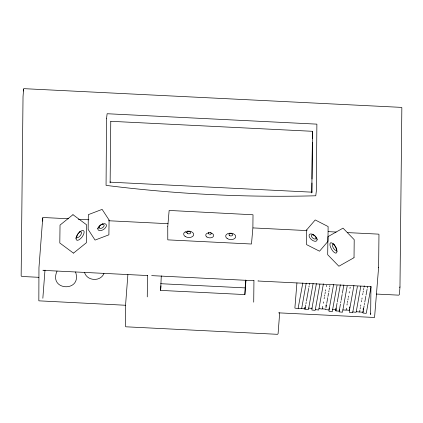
<?xml version="1.0" encoding="UTF-8"?>
<svg xmlns="http://www.w3.org/2000/svg" width="423" height="423" viewBox="0 0 423 423"><rect width="100%" height="100%" fill="white"/><g stroke="black" fill="none" stroke-linecap="round" stroke-linejoin="round"><path stroke-width="0.63" d="M23.588 91.024L23.609 89.047A0.629 0.402 4.4 0 1 24.243 88.677L401.226 107.368A0.629 0.402 4.4 0 1 401.85 107.802L399.973 286.942L399.391 294.561L398.736 295.159L376.327 294.048M42.712 221.155L42.749 217.887A0.629 0.402 4.4 0 1 43.384 217.517L68.441 218.76M76.055 238.398L76.05 238.868A5.874 2.559 -53.5 0 0 82.162 236.885A5.874 2.559 -53.5 0 0 82.231 230.493A5.874 2.559 -53.5 0 0 76.055 238.398A3.749 2.776 4.3 0 1 76.79 236.425A3.41 1.486 -53.5 0 1 78.292 233.348M76.79 236.425L76.785 236.695A3.41 1.486 -53.5 0 0 79.413 236.584A3.41 1.486 -53.5 0 0 81.459 232.401A3.41 1.486 -53.5 0 0 78.572 233.036M97.829 228.61L97.824 228.996A4.827 2.734 -33 0 0 104.344 228.928A4.827 2.734 -33 0 0 104.396 223.672A4.827 2.734 -33 0 0 97.829 228.61A3.083 2.316 5.5 0 1 99.146 227.246A2.808 1.592 -33 0 1 102.963 224.375A2.808 1.592 -33 0 1 102.932 227.431A2.808 1.592 -33 0 1 99.141 227.468L99.146 227.246M109.081 220.087L108.896 234.823L95.059 240.084L88.143 229.425L88.328 214.657L102.123 209.38L109.06 219.997M110.773 121.232L110.133 182.165L311.867 192.164L311.963 182.995M147.262 296.893L147.49 275.315L147.648 275.547L42.929 270.355L43.135 270.138M245.975 280.19L244.88 294.577L160.613 290.4L161.285 275.859M244.88 294.577L245.546 280.037M253.721 302.17L253.943 280.592M311.814 192.682L312.46 131.357M312.005 179.061L312.385 142.371M312.428 138.437L312.502 131.23M316.029 238.001L316.023 238.223A2.808 1.496 40.6 0 1 312.46 237.816A2.808 1.496 40.6 0 1 312.491 234.765A2.808 1.496 40.6 0 1 316.029 238.001A3.083 2.305 -4 0 1 317.113 239.481L317.113 239.867A4.827 2.58 40.6 0 1 310.968 239.169A4.827 2.58 40.6 0 1 311.027 233.914A4.827 2.58 40.6 0 1 317.113 239.481M353.972 257.723L338.876 266.247L327.698 254.715L327.931 236.663L343.027 228.14L354.204 239.672L354.03 257.628M336.222 247.947A3.41 1.317 60.1 0 1 336.523 249.3L336.523 249.575A3.41 1.317 60.1 0 1 334.112 249.115A3.41 1.317 60.1 0 1 332.51 244.711A3.41 1.317 60.1 0 1 335.254 246.086M336.941 251.336L336.935 251.801A5.874 2.268 60.1 0 1 331.558 249.247A5.874 2.268 60.1 0 1 331.621 242.86A5.874 2.268 60.1 0 1 336.941 251.336A3.749 2.771 -2.6 0 0 337.02 250.987M370.95 286.392L370.654 314.511L370.754 313.2M278.567 312.851L374.561 317.477L378.622 267.23L378.966 234.559A0.629 0.402 4.4 0 0 378.342 234.125L347.352 232.592M23.609 89.047L23.027 96.666L21.15 275.807L21.753 276.468L38.884 277.319M42.749 217.887L38.958 267.653L38.837 300.832L125.594 305.263M42.845 298.257L44.986 270.101M110.075 182.942L110.165 181.742M127.883 274.606L125.631 304.2L125.398 326.159L125.89 326.799L277.541 334.318L278.085 333.726L279.688 312.682M160.613 290.4L160.962 285.821M311.804 192.946L311.899 191.746M311.989 307.881L311.899 310.027L315.188 310.36L319.904 284.134M325.906 306.294L326.006 304.978M329.194 307.881L328.978 311.317L332.235 311.725L337.009 285.451M335.799 310.694L335.999 308.066M335.984 310.852L336.084 309.541M339.283 309.726L339.193 311.878L342.482 312.206L347.198 285.98M349.525 309.573L349.382 312.38L352.671 312.713L357.387 286.487M349.625 308.256L349.726 306.939M363.061 310.884L362.976 313.031L366.26 313.364L370.976 287.138M363.161 309.567L363.262 308.251M296.93 282.95L294.868 308.092L298.067 308.642L302.82 282.976M306.215 283.14L301.647 308.663L298.263 308.224M305.057 308.79L305.739 304.972M305.966 303.698L306.194 302.424M306.421 301.15L308.7 288.407M308.927 287.132L309.155 285.858M309.382 284.584L309.61 283.31M313.115 283.452L308.446 309.573L305.11 309.345M316.409 283.569L311.952 308.452L308.573 308.087M323.394 283.859L318.715 310.017L315.331 309.615M322.765 306.374L322.21 309.081L318.916 308.526M323.336 303.191L323.563 301.916M324.134 298.733L324.362 297.459M324.589 296.185L324.816 294.91M325.044 293.636L325.271 292.362M325.499 291.087L325.726 289.813M326.297 286.625L326.524 285.356M325.932 307.886L326.498 304.703M326.725 303.428L327.751 297.692M327.978 296.423L328.549 293.234M328.777 291.96L329.004 290.686M329.231 289.411L329.459 288.137M329.691 286.863L329.919 285.588M329.163 309.345L333.604 284.499M335.894 309.668L337.031 303.296M337.258 302.022L340.335 284.822M339.309 310.456L340.446 304.089M340.674 302.815L340.901 301.541M341.128 300.267L342.154 294.53M342.381 293.255L343.862 284.975M346.204 309.467L346.432 308.193M346.997 305.004L347.23 303.73M347.457 302.456L347.685 301.187M347.912 299.912L348.14 298.638M348.367 297.364L348.594 296.089M349.165 292.901L349.393 291.627M349.964 288.444L350.191 287.169M353.924 285.493L349.472 310.382L346.088 309.943M360.824 286.16L356.14 312.322L352.761 311.915M359.698 311.365L359.925 310.091M360.153 308.816L360.38 307.542M360.608 306.268L360.835 304.994M361.406 301.81L361.633 300.536M361.861 299.262L362.088 297.988M362.659 294.805L362.886 293.53M363.114 292.256L363.341 290.982M363.569 289.707L363.796 288.433M364.023 287.159L364.256 285.885M364.113 305.903L362.95 312.348L359.576 311.91M364.34 304.629L364.568 303.354M364.795 302.08L365.821 296.349M366.048 295.074L367.074 289.343M367.301 288.068L367.529 286.794M325.694 309.202L322.31 308.795M329.046 309.98L325.652 309.583M339.183 311.138L335.984 310.926M346.077 310.144L342.841 309.927M359.571 312.042L356.187 311.64M258.146 280.798L257.94 281.015L371.013 286.588M103.963 273.406C100.722 281.903 87.09 281.2 84.537 272.497M57.042 271.122C48.169 291.061 82.533 292.542 75.558 271.994M151.661 275.632L253.959 280.703M73.512 253.113L86.408 242.712L86.604 224.83L72.994 214.699M72.946 214.704L60.029 225.084L59.807 243.003L73.459 253.134M210.326 234.749L209.501 234.781M110.932 121.311L312.243 131.289M78.329 219.251L88.878 219.775M108.658 220.753L168.005 223.698M253.06 227.918L307.13 230.598M328.227 231.64L336.142 232.037M185.676 232.518L186.945 232.581M160.687 283.706L244.949 287.883M335.656 309.848L332.531 309.409M304.819 308.975L301.662 308.393M312.613 234.305A3.083 1.354 -67.4 0 1 313.411 234.992M335.487 246.445A3.41 1.317 60.1 0 1 335.703 246.815M335.899 247.191A3.41 1.317 60.1 0 1 336.074 247.571M333.911 244.245A3.749 2.242 -48.2 0 1 334.001 244.357M334.196 244.758A3.749 2.242 -48.2 0 1 334.244 244.912M333.012 243.775A3.749 2.242 -48.2 0 1 333.165 243.807M333.313 243.849A3.749 2.242 -48.2 0 1 333.578 243.971M336.523 249.3A3.749 2.771 -2.6 0 1 336.898 249.94M101.98 224.507A3.083 1.184 73.7 0 1 102.71 223.899M79.455 232.275A3.749 2.089 55.4 0 1 79.889 231.55M80.111 231.402A3.749 2.089 55.4 0 1 80.645 231.265M378.622 267.23A0.629 0.402 4.4 0 1 378.437 267.505M399.973 286.942A0.629 0.402 4.4 0 1 399.502 287.307M211.177 232.904A1.528 0.973 4.4 0 1 210.606 234.205M208.761 233.956A1.528 0.973 4.4 0 1 209.094 232.444M210.257 232.401A1.528 0.973 4.4 0 1 210.622 232.518M106.554 118.472L106.057 185.38C175.566 194.131 245.737 197.641 315.77 195.78L316.335 191.027L316.885 124.14L107.119 113.734L106.554 118.472M167.751 226.532L167.778 239.867L251.484 244.018L252.88 227.934L253.012 214.773L169.142 210.448L167.751 226.532M306.696 229.885L306.564 244.621L319.534 251.199L327.968 241.343L328.116 226.548L315.22 219.944L306.701 229.858M304.925 307.584L304.824 308.901L304.925 307.584M206.868 236.991A3.976 2.527 4.4 0 0 213.525 236.182A3.976 2.527 4.4 0 0 208.692 232.846A3.976 2.527 4.4 0 0 206.868 236.991M229.509 235.532A1.861 1.184 4.4 0 0 232.629 235.156A1.861 1.184 4.4 0 0 230.366 233.591A1.861 1.184 4.4 0 0 229.509 235.532M227.119 238.477A5.05 3.21 4.4 0 0 235.574 237.451A5.05 3.21 4.4 0 0 229.435 233.21A5.05 3.21 4.4 0 0 227.119 238.477M185.094 236.394A5.05 3.21 4.4 0 0 193.544 235.368A5.05 3.21 4.4 0 0 187.41 231.127A5.05 3.21 4.4 0 0 185.094 236.394M187.484 233.448A1.861 1.184 4.4 0 0 190.599 233.073A1.861 1.184 4.4 0 0 188.335 231.508A1.861 1.184 4.4 0 0 187.484 233.448"/></g></svg>
